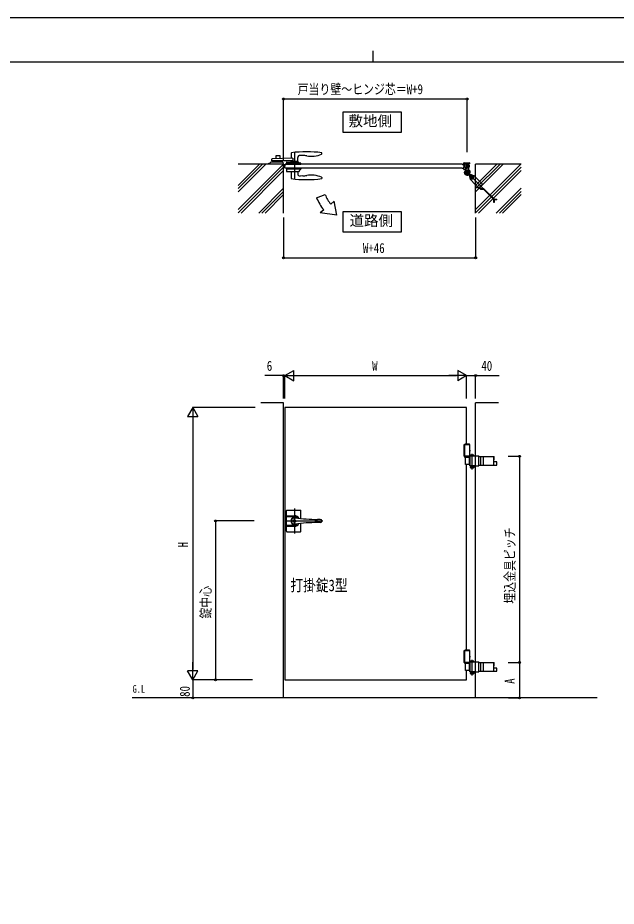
# Model space of a CAD drawing. Units: millimetres, scale not verified. Extents: x -4205 to 4205, y -2970 to 2970.
# Drawn here: x -1569 to 1067, y -945 to 2970 of the extents above; entities that cross this region are included whole.
import ezdxf
from ezdxf.enums import TextEntityAlignment as Align

# ---------------------------------------------------------------- set-up
doc = ezdxf.new("R2010")
doc.units = ezdxf.units.MM
doc.header["$LTSCALE"] = 10
for name, color, linetype in [('0-1_USER1', 3, 'Continuous'), ('0-2_YKK_12', 2, 'Continuous'), ('0-3_YKK_13', 4, 'Continuous'), ('0-4_YKK_A1', 4, 'Continuous'), ('0-5_YKK_D', 6, 'Continuous'), ('0-6_YKK_ZWAK', 7, 'Continuous')]:
    doc.layers.add(name, color=color, linetype=linetype)
doc.styles.add('ＭＳ ゴシック', font='')
doc.styles.get('ＭＳ ゴシック').set_extended_font_data('MS Gothic')

msp = doc.modelspace()

# ---------------------------------------------------------------- linework, layer by layer
at = {"layer": '0-1_USER1'}
for points in [[(-136.78, 2554.58), (-136.78, 2465.33), (120.82, 2465.33), (120.82, 2554.58)], [(-136.78, 2115.14), (-136.78, 2025.89), (120.82, 2025.89), (120.82, 2115.14)]]:
    msp.add_lwpolyline(points, close=True, dxfattribs=at)
at = {"layer": '0-2_YKK_12'}
for p, q in [((-350.48, 2379.53), (-350.48, 2257.48)), ((-395.48, 2307.55), (-395.48, 2324.55)), ((431.73, 979.46), (431.73, 1047.83)), ((-350.48, 807.33), (-350.48, 697.33)), ((-392.48, 752.33), (-226.19, 752.33)), ((431.73, 71.51), (431.73, 139.88))]:
    msp.add_line(p, q, dxfattribs=at)
at = {"layer": '0-3_YKK_13'}
msp.add_line((-350.48, 736.33), (-350.48, 768.33), dxfattribs=at)
at = {"layer": '0-4_YKK_A1'}
for p, q in [((-358.3, 2350.97), (-449.51, 2347.78)), ((-431.99, 2361.04), (-431.99, 2348.4)), ((-414.99, 2362.04), (-430.99, 2362.04)), ((-413.99, 2349.02), (-413.99, 2361.04)), ((-364.49, 2374.02), (-364.9, 2350.74)), ((-358.3, 2350.97), (-358.3, 2339.05)), ((-336.23, 2337.05), (-336.08, 2353.69)), ((-314.23, 2363), (-325.55, 2363.59)), ((-229.57, 2370.76), (-229.48, 2373.36)), ((-229.48, 2373.36), (-229.49, 2374.03)), ((-398.48, 2324.55), (-598.48, 2324.55)), ((-598.48, 2217.05), (-490.98, 2324.55)), ((-598.48, 2202.91), (-476.84, 2324.55)), ((-598.48, 2231.19), (-505.12, 2324.55)), ((-598.48, 2125.12), (-399.06, 2324.55)), ((-598.48, 2110.98), (-398.48, 2310.98)), ((-463.84, 2324.55), (-463.98, 2328.54)), ((-402.14, 2334.04), (-453.99, 2334.04)), ((-450.48, 2339.05), (-450.48, 2346.78)), ((-358.3, 2339.05), (-450.48, 2339.05)), ((-431.99, 2339.05), (-431.99, 2334.04)), ((-413.99, 2334.04), (-413.99, 2339.05)), ((-401.14, 2333.08), (-400.98, 2328.54)), ((-400.98, 2328.54), (-401.12, 2324.55)), ((-398.48, 2109.55), (-398.48, 2324.55)), ((-391.98, 2307.55), (-392.48, 2316.05)), ((-390.48, 2324.55), (-373, 2324.55)), ((-385.32, 2333.08), (-385.48, 2328.55)), ((-385.48, 2328.55), (-385.34, 2324.55)), ((-323.48, 2329.55), (-385.45, 2329.55)), ((-385.34, 2324.55), (-322.62, 2324.55)), ((-384.32, 2334.05), (-332.48, 2334.05)), ((-366.43, 2336.55), (-366.43, 2334.55)), ((-335.03, 2337.05), (-365.93, 2337.05)), ((-364.76, 2337.05), (-364.76, 2339.05)), ((-334.53, 2334.55), (-334.53, 2336.55)), ((-327.98, 2329.55), (-332.48, 2334.05)), ((-322.62, 2324.55), (-322.48, 2328.55)), ((387.52, 2324.55), (393.52, 2324.55)), ((394.22, 2319.05), (393.52, 2324.55)), ((394.22, 2313.05), (393.52, 2307.55)), ((394.22, 2319.05), (400.82, 2319.05)), ((394.22, 2313.05), (400.82, 2313.05)), ((396.02, 2321.55), (396.02, 2330.05)), ((396.02, 2302.05), (396.02, 2310.55)), ((397.02, 2331.05), (419.02, 2331.05)), ((400.02, 2320.55), (397.02, 2320.55)), ((400.02, 2311.55), (397.02, 2311.55)), ((400.82, 2319.05), (401.52, 2324.55)), ((400.82, 2313.05), (401.52, 2307.55)), ((401.02, 2321.55), (401.02, 2325.75)), ((401.02, 2310.55), (401.02, 2306.35)), ((409.72, 2326.05), (401.32, 2326.05)), ((406.72, 2324.55), (401.52, 2324.55)), ((406.72, 2324.55), (407.52, 2316.05)), ((406.72, 2307.55), (407.52, 2316.05)), ((406.91, 2316.05), (421.08, 2316.05)), ((408.72, 2320.05), (407.52, 2318.85)), ((410.02, 2319.37), (408.04, 2319.37)), ((410.02, 2312.73), (408.04, 2312.73)), ((410.02, 2320.05), (408.72, 2320.05)), ((408.72, 2312.05), (410.02, 2312.05)), ((410.02, 2325.75), (410.02, 2306.35)), ((417.02, 2316.51), (417.02, 2325.75)), ((418.32, 2320.05), (417.02, 2320.05)), ((419, 2319.37), (417.02, 2319.37)), ((417.02, 2299.38), (417.02, 2315.59)), ((419, 2312.73), (417.02, 2312.73)), ((417.02, 2312.05), (418.32, 2312.05)), ((417.32, 2326.05), (419.72, 2326.05)), ((418.32, 2320.05), (418.32, 2312.05)), ((418.32, 2320.05), (419.52, 2318.85)), ((418.32, 2312.05), (419.52, 2313.25)), ((419.52, 2313.25), (419.52, 2318.85)), ((420.02, 2330.05), (420.02, 2326.35)), ((647.52, 2324.55), (447.52, 2324.55)), ((447.52, 2109.55), (447.52, 2324.55)), ((447.52, 2217.05), (555.02, 2324.55)), ((447.52, 2202.91), (569.16, 2324.55)), ((447.52, 2231.19), (540.88, 2324.55)), ((447.52, 2125.12), (646.94, 2324.55)), ((447.52, 2110.98), (647.52, 2310.98)), ((-585.77, 2109.55), (-398.48, 2296.84)), ((387.52, 2307.55), (-391.98, 2307.55)), ((-385.34, 2307.55), (-385.48, 2303.55)), ((-385.48, 2303.55), (-385.09, 2292.51)), ((-323.48, 2302.55), (-385.45, 2302.55)), ((-385.34, 2307.55), (-322.62, 2307.55)), ((-332.9, 2291.55), (-384.1, 2291.55)), ((-364.75, 2291.55), (-365.25, 2262.84)), ((-336.21, 2291.55), (-336.05, 2282.32)), ((-327.83, 2296.41), (-332.54, 2291.7)), ((-327.48, 2302.55), (-327.68, 2296.75)), ((-314.23, 2273.1), (-325.53, 2272.51)), ((-322.62, 2307.55), (-322.48, 2303.55)), ((-322.48, 2303.55), (-322.48, 2303.51)), ((387.52, 2307.55), (393.52, 2307.55)), ((397.02, 2301.05), (403.45, 2301.05)), ((397.02, 2287.55), (424.02, 2287.55)), ((409.72, 2306.05), (401.32, 2306.05)), ((406.72, 2307.55), (401.52, 2307.55)), ((403.91, 2280.94), (417.13, 2294.16)), ((403.91, 2294.16), (417.13, 2280.94)), ((410.52, 2301.05), (410.52, 2274.05)), ((413.99, 2289.98), (423.22, 2296.44)), ((420.34, 2274.9), (417.11, 2278.13)), ((421.93, 2276.13), (417.27, 2280.8)), ((421.09, 2292.51), (418.79, 2295.78)), ((423.17, 2277.72), (419.94, 2280.95)), ((420.34, 2274.9), (420.34, 2271.31)), ((422.89, 2279.42), (420.49, 2281.82)), ((421.95, 2291.28), (422.88, 2292.39)), ((422.19, 2278.71), (422.89, 2279.42)), ((422.34, 2271.31), (422.34, 2275.14)), ((426.76, 2275.72), (422.92, 2275.72)), ((423.17, 2277.72), (426.76, 2277.72)), ((426.43, 2271.64), (424.48, 2264.39)), ((425.02, 2259.62), (438.45, 2273.05)), ((425.02, 2273.05), (487.61, 2210.46)), ((433.68, 2273.58), (426.43, 2271.64)), ((438.98, 2268.28), (433.68, 2273.58)), ((439.94, 2274.54), (438.8, 2273.41)), ((460.23, 2109.55), (647.52, 2296.84)), ((-365.25, 2262.84), (-365.24, 2262.18)), ((424.66, 2259.26), (423.53, 2258.13)), ((424.48, 2264.39), (429.79, 2259.09)), ((429.79, 2259.09), (437.04, 2261.03)), ((437.04, 2261.03), (438.98, 2268.28)), ((-507.99, 2109.55), (-398.48, 2219.06)), ((-493.85, 2109.55), (-398.48, 2204.92)), ((454.58, 2224.13), (456.41, 2224.76)), ((455, 2226.67), (454.73, 2226.2)), ((456.06, 2225.61), (455, 2226.67)), ((456.06, 2225.61), (458.89, 2222.78)), ((456.41, 2224.76), (457.66, 2224.38)), ((457.41, 2221.3), (458.04, 2223.13)), ((458.04, 2223.13), (457.66, 2224.38)), ((458.89, 2222.78), (459.95, 2221.72)), ((459.95, 2221.72), (459.49, 2221.45)), ((469.01, 2214.91), (462.14, 2221.79)), ((470.67, 2216.93), (463.98, 2223.63)), ((481.66, 2213.74), (471.84, 2213.74)), ((481.91, 2216.34), (472.09, 2216.34)), ((526.34, 2169.89), (483.07, 2213.16)), ((528.35, 2171.55), (484.74, 2215.17)), ((538.01, 2109.55), (647.52, 2219.06)), ((552.15, 2109.55), (647.52, 2204.92)), ((-479.71, 2109.55), (-398.48, 2190.77)), ((-252.77, 2177.14), (-215.18, 2190.82)), ((-175.55, 2161.57), (-190.87, 2148.72)), ((-163.62, 2100.14), (-175.55, 2161.57)), ((526.93, 2156.24), (526.93, 2168.48)), ((529.53, 2156.24), (526.93, 2156.24)), ((529.17, 2170.38), (541.07, 2170.38)), ((529.53, 2168.72), (529.53, 2156.24)), ((541.07, 2167.78), (529.53, 2167.78)), ((541.07, 2167.78), (541.07, 2170.38)), ((566.29, 2109.55), (647.52, 2190.77)), ((-221.51, 2123), (-236.83, 2110.15)), ((-163.62, 2100.14), (-236.83, 2110.15)), ((447.52, -27.67), (447.52, 1272.33)), ((547.52, 1272.33), (447.52, 1272.33)), ((407.52, 1090.33), (407.52, 1252.33)), ((422.02, 1087.28), (396.02, 1087.28)), ((396.02, 1087.28), (396.02, 1037.28)), ((399.02, 1088.28), (400.17, 1090.28)), ((399.02, 1088.28), (399.02, 1034.28)), ((422.02, 1088.28), (399.02, 1088.28)), ((420.87, 1090.28), (400.17, 1090.28)), ((421.73, 1037.28), (396.02, 1037.28)), ((421.73, 1034.28), (399.02, 1034.28)), ((399.02, 1034.28), (421.73, 1034.28)), ((399.02, 1034.28), (399.02, 1033.28)), ((421.73, 1033.28), (399.02, 1033.28)), ((402.17, 1001.28), (402.17, 1033.28)), ((418.63, 1033.28), (418.63, 1001.28)), ((421.73, 1038.83), (447.52, 1038.83)), ((421.73, 995.73), (421.73, 1038.83)), ((423.53, 1037.33), (421.73, 1037.33)), ((421.73, 1034.28), (421.73, 1033.28)), ((423.53, 997.23), (423.53, 1037.33)), ((425.23, 1042.83), (424.23, 1042.25)), ((424.23, 1038.83), (424.23, 1042.25)), ((425.23, 1042.83), (438.23, 1042.83)), ((427.98, 1038.83), (427.98, 1042.25)), ((435.49, 1038.83), (435.49, 1042.25)), ((438.23, 1042.83), (439.24, 1042.25)), ((439.24, 1038.83), (439.24, 1042.25)), ((447.52, 1038.83), (461.01, 1038.83)), ((461.01, 995.73), (461.01, 1038.83)), ((461.01, 1036.78), (529.53, 1036.78)), ((470.18, 997.78), (470.18, 1036.78)), ((482.49, 997.78), (482.49, 1036.78)), ((529.53, 1022.28), (526.93, 1022.28)), ((529.53, 1022.28), (529.53, 1036.78)), ((421.73, 1001.28), (402.17, 1001.28)), ((407.52, 182.33), (407.52, 1001.28)), ((423.53, 1017.78), (421.73, 1017.78)), ((423.53, 1016.78), (421.73, 1016.78)), ((423.53, 997.23), (421.73, 997.23)), ((447.52, 995.73), (421.73, 995.73)), ((424.23, 993.73), (424.23, 987.81)), ((424.23, 993.73), (439.24, 993.73)), ((425.23, 987.23), (424.23, 987.81)), ((425.23, 987.23), (438.23, 987.23)), ((427.63, 993.73), (427.63, 995.73)), ((427.98, 993.73), (427.98, 987.81)), ((435.49, 993.73), (435.49, 987.81)), ((435.83, 993.73), (435.83, 995.73)), ((438.23, 987.23), (439.24, 987.81)), ((439.24, 993.73), (439.24, 987.81)), ((447.52, 995.73), (461.01, 995.73)), ((461.01, 997.78), (541.07, 997.78)), ((541.07, 1012.28), (526.93, 1012.28)), ((541.07, 997.78), (541.07, 1012.28)), ((-385.48, 706.83), (-385.48, 797.83)), ((-383.48, 799.83), (-324.48, 799.83)), ((-322.48, 763.2), (-322.48, 797.83)), ((-385.48, 775.33), (-350.48, 775.33)), ((-350.48, 770.12), (-385.48, 770.12)), ((-237.42, 759.33), (-248.97, 759.33)), ((-237.42, 745.33), (-248.97, 745.33)), ((-385.48, 734.54), (-350.48, 734.54)), ((-385.48, 729.33), (-350.48, 729.33)), ((-383.48, 704.83), (-324.48, 704.83)), ((-322.48, 706.83), (-322.48, 741.46)), ((422.02, 179.33), (396.02, 179.33)), ((396.02, 179.33), (396.02, 129.33)), ((399.02, 180.33), (400.17, 182.33)), ((399.02, 180.33), (399.02, 126.33)), ((422.02, 180.33), (399.02, 180.33)), ((420.87, 182.33), (400.17, 182.33)), ((421.73, 129.33), (396.02, 129.33)), ((399.02, 126.33), (421.73, 126.33)), ((421.73, 126.33), (399.02, 126.33)), ((399.02, 126.33), (399.02, 125.33)), ((421.73, 125.33), (399.02, 125.33)), ((402.17, 93.33), (402.17, 125.33)), ((418.63, 125.33), (418.63, 93.33)), ((421.73, 130.88), (447.52, 130.88)), ((421.73, 87.78), (421.73, 130.88)), ((423.53, 129.38), (421.73, 129.38)), ((421.73, 126.33), (421.73, 125.33)), ((423.53, 89.28), (423.53, 129.38)), ((425.23, 134.88), (424.23, 134.3)), ((424.23, 130.88), (424.23, 134.3)), ((425.23, 134.88), (438.23, 134.88)), ((427.98, 130.88), (427.98, 134.3)), ((435.49, 130.88), (435.49, 134.3)), ((438.23, 134.88), (439.24, 134.3)), ((439.24, 130.88), (439.24, 134.3)), ((447.52, 130.88), (461.01, 130.88)), ((461.01, 87.78), (461.01, 130.88)), ((461.01, 128.83), (529.53, 128.83)), ((470.18, 89.83), (470.18, 128.83)), ((482.49, 89.83), (482.49, 128.83)), ((529.53, 114.33), (529.53, 128.83)), ((421.73, 93.33), (402.17, 93.33)), ((423.53, 109.83), (421.73, 109.83)), ((423.53, 108.83), (421.73, 108.83)), ((423.53, 89.28), (421.73, 89.28)), ((447.52, 87.78), (421.73, 87.78)), ((424.23, 85.78), (424.23, 79.86)), ((424.23, 85.78), (439.24, 85.78)), ((425.23, 79.28), (424.23, 79.86)), ((425.23, 79.28), (438.23, 79.28)), ((427.63, 85.78), (427.63, 87.78)), ((427.98, 85.78), (427.98, 79.86)), ((435.49, 85.78), (435.49, 79.86)), ((435.83, 85.78), (435.83, 87.78)), ((438.23, 79.28), (439.24, 79.86)), ((439.24, 85.78), (439.24, 79.86)), ((447.52, 87.78), (461.01, 87.78)), ((461.01, 89.83), (541.07, 89.83)), ((529.53, 114.33), (526.93, 114.33)), ((541.07, 104.33), (526.93, 104.33)), ((541.07, 89.83), (541.07, 104.33)), ((982.52, -27.67), (-1065.95, -27.67))]:
    msp.add_line(p, q, dxfattribs=at)
for points in [[(-401.12, 2324.54), (-425.03, 2324.54), (-463.84, 2324.54)], [(-462.98, 2329.54), (-458.49, 2329.54), (-453.99, 2334.04)], [(387.52, 2324.55), (-391.98, 2324.55), (-392.48, 2316.05)], [(408.72, 2320.05), (408.72, 2312.05), (407.52, 2313.25), (407.52, 2318.85)], [(419.36, 2275.88), (418.65, 2275.17), (416.25, 2277.58)], [(421.95, 2291.28), (417.93, 2297.01), (419.3, 2297.51)], [(420.66, 2297.21), (419.61, 2295.32), (419.77, 2294.03)], [(423.07, 2293.77), (420.93, 2293.43), (419.77, 2294.03)], [(477.41, 2237.06), (447.52, 2266.95), (439.94, 2274.54)], [(-229.57, 2265.34), (-229.48, 2262.74), (-229.49, 2262.07)], [(423.53, 2258.13), (447.52, 2234.14), (461.01, 2220.66), (477.41, 2237.06)], [(-398.48, -27.67), (-398.48, 1272.33), (-498.48, 1272.33)], [(407.52, 1252.33), (-392.48, 1252.33), (-392.48, 52.33), (407.52, 52.33), (407.52, 93.33)], [(422.02, 1038.83), (422.02, 1088.28), (420.87, 1090.28)], [(526.93, 997.78), (526.93, 1022.28), (526.93, 1036.78)], [(422.02, 130.88), (422.02, 180.33), (420.87, 182.33)], [(526.93, 89.83), (526.93, 114.33), (526.93, 128.83)]]:
    msp.add_lwpolyline(points, dxfattribs=at)
for points in [[(424.03, 995.73), (439.43, 995.73), (439.43, 993.73), (424.03, 993.73)], [(424.03, 87.78), (439.43, 87.78), (439.43, 85.78), (424.03, 85.78)]]:
    msp.add_lwpolyline(points, close=True, dxfattribs=at)
for centre, radius in [((410.52, 2287.55), 11.5), ((410.52, 2287.55), 10.35), ((-350.48, 752.33), 5.25), ((-350.48, 752.33), 4.75)]:
    msp.add_circle(centre, radius, dxfattribs=at)
for centre, radius, start, end in [((-430.99, 2361.04), 1, 90, 180), ((-414.99, 2361.04), 1, 0, 90), ((-363.5, 2374), 1, 97.81776, 179), ((-296.98, 1889.55), 490, 82.18537, 97.81776), ((-326.08, 2353.6), 10, 87, 179.5), ((-322.6, 2203.22), 160, 80.71811, 87), ((-277.44, 2479.55), 120, 260.71811, 292.87469), ((-231.57, 2370.83), 2, 292.87469, 358), ((-230.49, 2374.01), 1, 1, 82.18537), ((-462.98, 2328.54), 1, 90, 178), ((-449.48, 2346.78), 1, 92, 180), ((-402.14, 2333.04), 1, 2, 90), ((-384.32, 2333.05), 1, 90, 178), ((-365.93, 2336.55), 0.5, 90, 180), ((-365.93, 2334.55), 0.5, 180, 270), ((-335.03, 2336.55), 0.5, 0, 90), ((-335.03, 2334.55), 0.5, 270, 0), ((-323.48, 2328.55), 1, 2, 90), ((397.02, 2330.05), 1, 90, 180), ((397.02, 2321.55), 1, 180, 270), ((397.02, 2310.55), 1, 90, 180), ((400.02, 2321.55), 1, 270, 0), ((400.02, 2310.55), 1, 0, 90), ((401.32, 2325.75), 0.3, 90, 180), ((409.72, 2325.75), 0.3, 0, 90), ((417.02, 2316.05), 0.3, 113.57818, 246.42182), ((416.82, 2316.51), 0.2, 293.57818, 0), ((416.82, 2315.59), 0.2, 0, 66.42182), ((417.32, 2325.75), 0.3, 90, 180), ((419.02, 2330.05), 1, 0, 90), ((419.72, 2326.35), 0.3, 270, 0), ((-384.1, 2292.55), 1, 182, 270), ((-326.05, 2282.5), 10, 181, 273), ((-332.9, 2292.05), 0.5, 270, 315), ((-328.18, 2296.76), 0.5, 315, 358), ((-323.48, 2303.55), 1, 270, 358), ((-322.6, 2432.88), 160, 273, 279.28189), ((-277.44, 2156.55), 120, 67.12531, 99.28189), ((397.02, 2302.05), 1, 180, 270), ((401.32, 2306.35), 0.3, 180, 270), ((403.45, 2299.05), 2, 301.58634, 90), ((409.72, 2306.35), 0.3, 270, 0), ((422.02, 2299.38), 5, 180, 225.81561), ((419.75, 2296.29), 1.3, 49.0353, 110), ((425.34, 2271.31), 5, 180, 225.40999), ((414.7, 2290.47), 9, 20.9647, 49.0353), ((431.73, 2266.33), 10, 45, 225), ((420.94, 2275.14), 1.4, 0, 45), ((422.92, 2277.12), 1.4, 225, 270), ((425.34, 2271.31), 3, 180, 200.54093), ((421.89, 2293.23), 1.3, 320, 20.9647), ((431.73, 2266.33), 6.5, 5.45646, 174.54354), ((426.76, 2272.72), 5, 44.59001, 90), ((426.76, 2272.72), 3, 69.45907, 90), ((-364.24, 2262.2), 1, 181, 262.09448), ((-296.98, 2746.55), 490, 262.09448, 277.81463), ((-231.57, 2265.27), 2, 2, 67.12531), ((-230.49, 2262.09), 1, 277.81463, 359), ((431.73, 2266.33), 6.5, 174.54354, 5.45646), ((456.72, 2225.05), 2.3, 150, 188.11591), ((458.6, 2225.32), 4.2, 188.11591, 261.88409), ((458.34, 2223.44), 2.3, 261.88409, 300), ((471.84, 2217.74), 4, 225, 270), ((472.09, 2218.34), 2, 225, 270), ((481.66, 2211.74), 2, 45, 90), ((481.91, 2212.34), 4, 45, 90), ((-83.62, 2238.71), 180, 200.00072, 220.00072), ((-83.62, 2238.71), 140, 200.00072, 220.00072), ((524.93, 2168.48), 2, 0, 45), ((525.53, 2168.72), 4, 0, 45), ((426.1, 1039.51), 3.32, 55.61575, 124.38425), ((431.73, 1030.41), 12.42, 72.41205, 107.58795), ((437.36, 1039.51), 3.32, 55.61575, 124.38425), ((426.1, 990.55), 3.32, 235.61575, 304.38425), ((431.73, 999.65), 12.42, 252.41205, 287.58795), ((437.36, 990.55), 3.32, 235.61575, 304.38425), ((-383.48, 797.83), 2, 90, 180), ((-324.48, 797.83), 2, 0, 90), ((-350.48, 752.33), 16.3, 53.10284, 306.89716), ((-350.48, 752.33), 14.25, 81.82948, 278.17052), ((-350.48, 752.33), 23, 30.84166, 90), ((-350.48, 752.33), 17.79, 45.48563, 90), ((-248.97, 1459.33), 700, 261.82948, 270), ((-248.97, 45.33), 700, 90, 98.17052), ((-237.42, 751.33), 8, 7.18076, 90), ((-237.42, 753.33), 8, 270, 352.81924), ((-383.48, 706.83), 2, 180, 270), ((-350.48, 752.33), 23, 270, 329.15834), ((-350.48, 752.33), 17.79, 270, 314.51437), ((-324.48, 706.83), 2, 270, 0), ((426.1, 131.56), 3.32, 55.61575, 124.38425), ((431.73, 122.46), 12.42, 72.41205, 107.58795), ((437.36, 131.56), 3.32, 55.61575, 124.38425), ((426.1, 82.6), 3.32, 235.61575, 304.38425), ((431.73, 91.7), 12.42, 252.41205, 287.58795), ((437.36, 82.6), 3.32, 235.61575, 304.38425)]:
    msp.add_arc(centre, radius, start, end, dxfattribs=at)
for centre in [(419.94, 1062.28), (419.94, 154.33)]:
    msp.add_ellipse(centre, major_axis=(0, 3.5), ratio=0.927913, start_param=3.8365826, end_param=5.5881953, dxfattribs=at)
at = {"layer": '0-5_YKK_D'}
for p, q in [((-398.48, 2344.55), (-398.48, 2613.05)), ((-398.48, 2612.05), (410.52, 2612.05)), ((410.52, 2377.55), (410.52, 2613.05)), ((-398.48, 2089.55), (-398.48, 1911.05)), ((447.52, 2089.55), (447.52, 1911.05)), ((-398.48, 1912.05), (447.52, 1912.05)), ((-392.48, 1392.84), (-353.51, 1415.34)), ((-353.51, 1370.34), (-353.51, 1415.34)), ((407.52, 1392.84), (368.55, 1415.34)), ((368.55, 1415.34), (368.55, 1370.34)), ((-398.48, 1392.84), (-480.48, 1392.84)), ((-398.48, 1292.33), (-398.48, 1393.84)), ((-392.48, 1392.84), (-398.48, 1392.84)), ((-392.48, 1292.33), (-392.48, 1393.84)), ((-392.48, 1292.33), (-392.48, 1393.84)), ((-392.48, 1392.84), (-375.48, 1392.84)), ((-392.48, 1392.84), (-353.51, 1370.34)), ((-392.48, 1392.84), (-314.54, 1392.84)), ((-347.48, 1392.84), (362.52, 1392.84)), ((407.52, 1392.84), (329.58, 1392.84)), ((407.52, 1392.84), (368.55, 1370.34)), ((407.52, 1292.33), (407.52, 1393.84)), ((407.52, 1292.33), (407.52, 1393.84)), ((447.52, 1292.33), (447.52, 1393.84)), ((-798.5, 1252.33), (-821, 1213.36)), ((-523.48, 1252.33), (-799.5, 1252.33)), ((-798.5, 1252.33), (-776, 1213.36)), ((-798.5, 1252.33), (-798.5, 1174.39)), ((-821, 1213.36), (-776, 1213.36)), ((-798.5, 1207.33), (-798.5, 97.33)), ((591.07, 1037.28), (642.07, 1037.28)), ((641.07, 1037.28), (641.07, 128.88)), ((-528.56, 752.33), (-699.5, 752.33)), ((-698.5, 752.33), (-698.5, 52.33)), ((-798.5, 52.33), (-798.5, 130.27)), ((591.07, 128.88), (642.07, 128.88)), ((591.07, 128.88), (642.07, 128.88)), ((641.07, 128.88), (641.07, -27.67)), ((-798.5, 52.33), (-821, 91.3)), ((-776, 91.3), (-821, 91.3)), ((-798.5, 52.33), (-776, 91.3)), ((-535.97, 52.33), (-799.5, 52.33)), ((-535.97, 52.33), (-799.5, 52.33)), ((-798.5, 52.33), (-798.5, -27.67)), ((-535.97, 52.33), (-699.5, 52.33)), ((-793.48, -27.67), (-799.5, -27.67)), ((591.5, -27.67), (642.07, -27.67))]:
    msp.add_line(p, q, dxfattribs=at)
msp.add_lwpolyline([(407.52, 1392.84), (447.52, 1392.84), (550.92, 1392.84)], dxfattribs=at)
for centre in [(-398.48, 2612.05), (410.52, 2612.05), (-398.48, 1912.05), (447.52, 1912.05), (-398.48, 1392.84), (447.52, 1392.84), (641.07, 1037.28), (-698.5, 752.33), (641.07, 128.88), (641.07, 128.88), (-698.5, 52.33), (-798.5, -27.67), (641.07, -27.67)]:
    msp.add_circle(centre, 4.25, dxfattribs=at)
at = {"layer": '0-6_YKK_ZWAK'}
for p, q in [((-4.98, 2825), (-4.98, 2775)), ((3895.02, 2775), (-3904.98, 2775))]:
    msp.add_line(p, q, dxfattribs=at)
msp.add_lwpolyline([(-4205, -2970), (4205, -2970), (4205, 2970), (-4205, 2970)], close=True, dxfattribs=at)

# ---------------------------------------------------------------- texts
at = {"layer": '0-1_USER1', "style": 'ＭＳ ゴシック'}
for s, p in [('敷地側', (-112.4, 2478.08)), ('道路側', (-108.07, 2038.64))]:
    msp.add_text(s, height=46.74, dxfattribs=at).set_placement(p, align=Align.BOTTOM_LEFT)
at = {"layer": '0-1_USER1', "style": 'ＭＳ ゴシック', "width": 0.8}
for s, height, p in [('打掛錠3型', 51.32, (-368.53, 427.62)), ('G.L', 33.99, (-1063.68, -14.84))]:
    msp.add_text(s, height=height, dxfattribs=at).set_placement(p, align=Align.BOTTOM_LEFT)
at = {"layer": '0-5_YKK_D', "style": 'ＭＳ ゴシック', "width": 0.8}
for s, p in [('戸当り壁～ヒンジ芯＝W+9', (-336.38, 2620.05)), ('W+46', (-49.08, 1920.05)), ('6', (-472.48, 1400.84)), ('W', (-8.48, 1400.84)), ('40', (472.52, 1400.84))]:
    msp.add_text(s, height=43.99, dxfattribs=at).set_placement(p, align=Align.BOTTOM_LEFT)
for s, p in [('埋込金具ピッチ', (633.07, 387.88)), ('H', (-806.5, 636.33)), ('錠中心', (-706.5, 322.33)), ('A', (633.07, 34.6)), ('80', (-798.5, -22.87))]:
    msp.add_text(s, height=43.99, rotation=90, dxfattribs=at).set_placement(p, align=Align.BOTTOM_LEFT)

doc.saveas('drawing.dxf')
